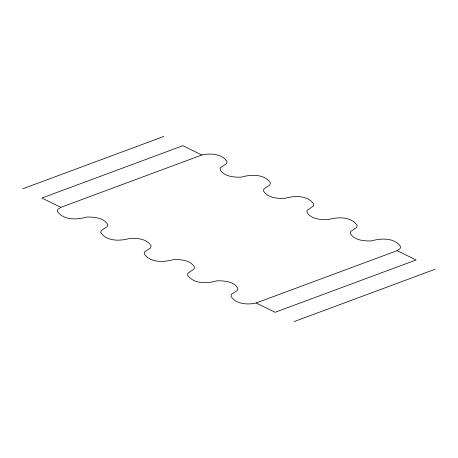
<?xml version="1.0" encoding="UTF-8"?>
<svg xmlns="http://www.w3.org/2000/svg" width="458" height="458" viewBox="0 0 458 458"><rect width="100%" height="100%" fill="white"/><g stroke="black" fill="none" stroke-linecap="round" stroke-linejoin="round"><path stroke-width="0.69" d="M60.868 207.342L57.788 209.392L57.399 211.361C63.479 220.516 77.31 219.857 86.722 217.052C94.01 216.955 103.714 217.527 107.727 224.575L107.155 226.664L101.178 230.649L100.789 232.618C106.869 241.772 120.7 241.114 130.112 238.303C137.4 238.212 147.11 238.784 151.117 245.831L150.55 247.921L144.573 251.906L144.178 253.875C150.258 263.029 164.09 262.371 173.502 259.56C180.796 259.468 190.499 260.041 194.513 267.083L193.94 269.178L187.963 273.163L187.568 275.132C193.654 284.286 207.48 283.628 216.897 280.817C224.185 280.725 233.889 281.298 237.902 288.34L237.33 290.435L231.353 294.42L230.964 296.389C235.99 304.295 247.744 304.959 256.125 302.996L397.132 250.658L400.034 248.728L400.601 246.639C394.521 237.484 380.69 238.143 371.278 240.948C363.99 241.045 354.286 240.473 350.273 233.425L350.662 231.456L356.639 227.471L357.211 225.382C351.131 216.228 337.3 216.886 327.888 219.697C320.6 219.788 310.89 219.216 306.883 212.169L307.272 210.199L313.249 206.214L313.822 204.125C307.742 194.971 293.91 195.629 284.498 198.44C277.204 198.532 267.501 197.959 263.487 190.917L263.882 188.942L269.859 184.958L270.432 182.868C264.346 173.714 250.52 174.372 241.103 177.183C233.815 177.275 224.111 176.702 220.098 169.66L220.493 167.685L226.47 163.701L227.036 161.611C222.01 153.705 210.256 153.041 201.875 155.004L60.868 207.342L41.884 198.039L182.891 145.707L201.875 155.004M22.9 188.742L163.907 136.41M294.093 321.59L435.1 269.258M397.132 250.658L416.116 259.961L275.109 312.293L256.125 302.996"/></g></svg>
